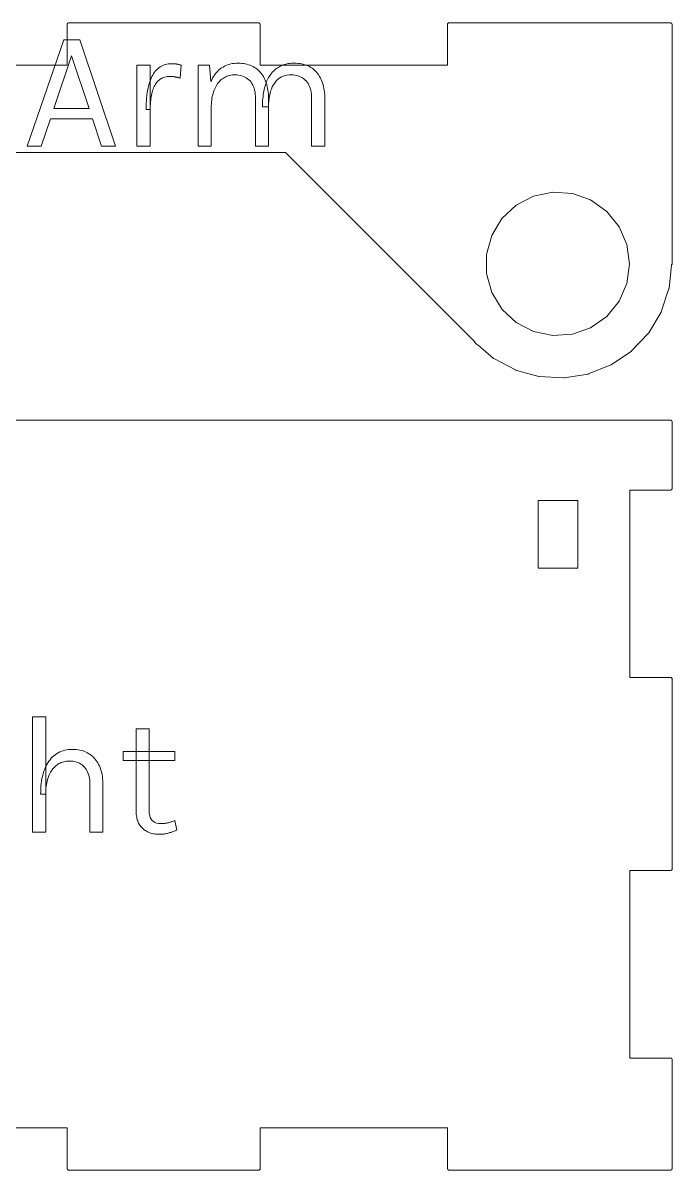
# Model space of a CAD drawing. Extents: x 3 to 302, y 3 to 302.
# Drawn here: x 158.3 to 204.4, y 207.4 to 288.8 of the extents above; entities that cross this region are included whole.
import ezdxf

# ---------------------------------------------------------------- set-up
doc = ezdxf.new("R2010")
doc.units = 0
doc.layers.get('0').update_dxf_attribs({"lineweight": 0})

msp = doc.modelspace()

# ---------------------------------------------------------------- linework, layer by layer
for p, q in [((161.46, 288.73), (161.45, 288.71)), ((161.45, 288.71), (161.45, 285.79)), ((161.47, 288.74), (161.46, 288.73)), ((161.48, 288.76), (161.47, 288.74)), ((161.49, 288.77), (161.48, 288.76)), ((161.53, 288.79), (161.49, 288.77)), ((175.07, 288.79), (161.53, 288.79)), ((175.09, 288.78), (175.07, 288.79)), ((175.1, 288.77), (175.09, 288.78)), ((175.12, 288.76), (175.1, 288.77)), ((175.13, 288.75), (175.12, 288.76)), ((175.15, 288.71), (175.13, 288.75)), ((175.15, 285.79), (175.15, 288.71)), ((188.46, 288.73), (188.45, 288.71)), ((188.45, 288.71), (188.45, 285.79)), ((188.47, 288.74), (188.46, 288.73)), ((188.48, 288.76), (188.47, 288.74)), ((188.49, 288.77), (188.48, 288.76)), ((188.53, 288.79), (188.49, 288.77)), ((204.32, 288.79), (188.53, 288.79)), ((204.34, 288.78), (204.32, 288.79)), ((204.35, 288.77), (204.34, 288.78)), ((204.37, 288.76), (204.35, 288.77)), ((204.38, 288.75), (204.37, 288.76)), ((204.4, 288.71), (204.38, 288.75)), ((204.4, 271.67), (204.4, 288.71)), ((158.61, 280.056), (161.202, 287.592)), ((161.202, 287.592), (162.342, 287.592)), ((162.342, 287.592), (164.874, 280.056)), ((161.45, 285.79), (148.15, 285.79)), ((161.754, 286.452), (160.494, 282.72)), ((163.014, 282.72), (161.754, 286.452)), ((161.754, 286.452), (161.754, 286.452)), ((166.404, 280.056), (166.404, 285.804)), ((166.404, 285.804), (167.34, 285.804)), ((167.34, 285.804), (167.34, 280.056)), ((168.046, 285.672), (168.136, 285.725)), ((168.136, 285.725), (168.229, 285.771)), ((168.229, 285.771), (168.326, 285.811)), ((168.326, 285.811), (168.427, 285.843)), ((168.427, 285.843), (168.531, 285.868)), ((168.531, 285.868), (168.638, 285.886)), ((168.638, 285.886), (168.749, 285.896)), ((168.749, 285.896), (168.864, 285.9)), ((168.864, 285.9), (168.864, 285.9)), ((168.864, 285.9), (168.902, 285.9)), ((168.902, 285.9), (168.939, 285.899)), ((168.939, 285.899), (168.976, 285.898)), ((168.976, 285.898), (169.012, 285.896)), ((169.012, 285.896), (169.048, 285.893)), ((169.048, 285.893), (169.083, 285.89)), ((169.083, 285.89), (169.117, 285.887)), ((169.117, 285.887), (169.15, 285.883)), ((169.15, 285.883), (169.183, 285.878)), ((169.183, 285.878), (169.215, 285.873)), ((169.215, 285.873), (169.247, 285.867)), ((169.247, 285.867), (169.279, 285.861)), ((169.279, 285.861), (169.311, 285.854)), ((169.311, 285.854), (169.343, 285.847)), ((169.343, 285.847), (169.375, 285.839)), ((169.375, 285.839), (169.407, 285.831)), ((169.407, 285.831), (169.439, 285.822)), ((169.439, 285.822), (169.471, 285.813)), ((169.471, 285.813), (169.504, 285.803)), ((169.536, 285.792), (169.476, 284.868)), ((169.504, 285.803), (169.536, 285.792)), ((169.536, 285.792), (169.536, 285.792)), ((170.742, 280.056), (170.742, 285.792)), ((170.742, 285.792), (171.546, 285.792)), ((171.546, 285.792), (171.654, 284.64)), ((172.513, 285.664), (172.616, 285.721)), ((172.616, 285.721), (172.724, 285.771)), ((172.724, 285.771), (172.835, 285.815)), ((172.835, 285.815), (172.951, 285.852)), ((172.951, 285.852), (173.07, 285.882)), ((173.07, 285.882), (173.193, 285.906)), ((173.193, 285.906), (173.32, 285.923)), ((173.32, 285.923), (173.451, 285.933)), ((173.451, 285.933), (173.586, 285.936)), ((173.586, 285.936), (173.586, 285.936)), ((173.586, 285.936), (173.72, 285.933)), ((173.72, 285.933), (173.849, 285.924)), ((173.849, 285.924), (173.975, 285.909)), ((173.975, 285.909), (174.097, 285.888)), ((174.097, 285.888), (174.215, 285.86)), ((174.215, 285.86), (174.329, 285.827)), ((174.329, 285.827), (174.44, 285.788)), ((174.44, 285.788), (174.546, 285.742)), ((174.546, 285.742), (174.648, 285.691)), ((174.648, 285.691), (174.747, 285.633)), ((188.45, 285.79), (175.15, 285.79)), ((176.465, 285.659), (176.545, 285.704)), ((176.545, 285.704), (176.628, 285.744)), ((176.628, 285.744), (176.713, 285.78)), ((176.713, 285.78), (176.801, 285.813)), ((176.801, 285.813), (176.89, 285.842)), ((176.89, 285.842), (176.982, 285.867)), ((176.982, 285.867), (177.077, 285.888)), ((177.077, 285.888), (177.173, 285.905)), ((177.173, 285.905), (177.272, 285.919)), ((177.272, 285.919), (177.373, 285.928)), ((177.373, 285.928), (177.476, 285.934)), ((177.476, 285.934), (177.582, 285.936)), ((177.582, 285.936), (177.582, 285.936)), ((177.582, 285.936), (177.716, 285.933)), ((177.716, 285.933), (177.845, 285.924)), ((177.845, 285.924), (177.971, 285.909)), ((177.971, 285.909), (178.093, 285.888)), ((178.093, 285.888), (178.211, 285.86)), ((178.211, 285.86), (178.325, 285.827)), ((178.325, 285.827), (178.436, 285.788)), ((178.436, 285.788), (178.542, 285.742)), ((178.542, 285.742), (178.644, 285.691)), ((178.644, 285.691), (178.743, 285.633)), ((167.406, 284.864), (167.461, 284.983)), ((167.461, 284.983), (167.521, 285.095)), ((167.521, 285.095), (167.584, 285.199)), ((167.584, 285.199), (167.652, 285.296)), ((167.652, 285.296), (167.723, 285.386)), ((167.723, 285.386), (167.798, 285.468)), ((167.798, 285.468), (167.877, 285.543)), ((167.877, 285.543), (167.96, 285.611)), ((167.96, 285.611), (168.046, 285.672)), ((168.215, 284.895), (168.139, 284.857)), ((168.296, 284.927), (168.215, 284.895)), ((168.38, 284.953), (168.296, 284.927)), ((168.468, 284.974), (168.38, 284.953)), ((168.56, 284.988), (168.468, 284.974)), ((168.656, 284.997), (168.56, 284.988)), ((168.756, 285), (168.656, 284.997)), ((168.788, 285), (168.756, 285)), ((168.756, 285), (168.756, 285)), ((168.82, 284.998), (168.788, 285)), ((168.853, 284.996), (168.82, 284.998)), ((168.888, 284.994), (168.853, 284.996)), ((168.923, 284.99), (168.888, 284.994)), ((168.958, 284.986), (168.923, 284.99)), ((168.995, 284.981), (168.958, 284.986)), ((169.032, 284.975), (168.995, 284.981)), ((169.071, 284.968), (169.032, 284.975)), ((169.11, 284.961), (169.071, 284.968)), ((169.149, 284.953), (169.11, 284.961)), ((169.188, 284.945), (169.149, 284.953)), ((169.226, 284.936), (169.188, 284.945)), ((169.264, 284.927), (169.226, 284.936)), ((169.3, 284.918), (169.264, 284.927)), ((169.337, 284.909), (169.3, 284.918)), ((169.373, 284.899), (169.337, 284.909)), ((169.408, 284.889), (169.373, 284.899)), ((169.442, 284.879), (169.408, 284.889)), ((169.476, 284.868), (169.442, 284.879)), ((171.71, 284.762), (171.771, 284.878)), ((171.771, 284.878), (171.836, 284.988)), ((171.836, 284.988), (171.905, 285.093)), ((171.905, 285.093), (171.979, 285.192)), ((171.979, 285.192), (172.057, 285.285)), ((172.057, 285.285), (172.139, 285.372)), ((172.139, 285.372), (172.226, 285.454)), ((172.226, 285.454), (172.317, 285.53)), ((172.317, 285.53), (172.413, 285.6)), ((172.413, 285.6), (172.513, 285.664)), ((172.541, 284.88), (172.464, 284.826)), ((172.621, 284.928), (172.541, 284.88)), ((172.703, 284.97), (172.621, 284.928)), ((172.788, 285.006), (172.703, 284.97)), ((172.877, 285.038), (172.788, 285.006)), ((172.967, 285.063), (172.877, 285.038)), ((173.061, 285.083), (172.967, 285.063)), ((173.157, 285.097), (173.061, 285.083)), ((173.256, 285.105), (173.157, 285.097)), ((173.358, 285.108), (173.256, 285.105)), ((173.491, 285.104), (173.358, 285.108)), ((173.358, 285.108), (173.358, 285.108)), ((173.618, 285.091), (173.491, 285.104)), ((173.739, 285.069), (173.618, 285.091)), ((173.855, 285.039), (173.739, 285.069)), ((173.965, 285.001), (173.855, 285.039)), ((174.069, 284.954), (173.965, 285.001)), ((174.168, 284.898), (174.069, 284.954)), ((174.26, 284.833), (174.168, 284.898)), ((174.747, 285.633), (174.841, 285.57)), ((174.841, 285.57), (174.931, 285.501)), ((174.931, 285.501), (175.017, 285.428)), ((175.017, 285.428), (175.097, 285.349)), ((175.097, 285.349), (175.174, 285.265)), ((175.174, 285.265), (175.246, 285.175)), ((175.246, 285.175), (175.313, 285.081)), ((175.313, 285.081), (175.376, 284.981)), ((175.376, 284.981), (175.434, 284.876)), ((175.434, 284.876), (175.488, 284.766)), ((175.701, 284.824), (175.75, 284.915)), ((175.75, 284.915), (175.802, 285.002)), ((175.802, 285.002), (175.857, 285.086)), ((175.857, 285.086), (175.914, 285.165)), ((175.914, 285.165), (175.974, 285.24)), ((175.974, 285.24), (176.037, 285.312)), ((176.037, 285.312), (176.102, 285.38)), ((176.102, 285.38), (176.169, 285.443)), ((176.169, 285.443), (176.24, 285.503)), ((176.24, 285.503), (176.312, 285.559)), ((176.312, 285.559), (176.387, 285.611)), ((176.387, 285.611), (176.465, 285.659)), ((176.55, 284.891), (176.441, 284.813)), ((176.666, 284.957), (176.55, 284.891)), ((176.789, 285.012), (176.666, 284.957)), ((176.919, 285.054), (176.789, 285.012)), ((177.057, 285.084), (176.919, 285.054)), ((177.202, 285.102), (177.057, 285.084)), ((177.354, 285.108), (177.202, 285.102)), ((177.484, 285.104), (177.354, 285.108)), ((177.354, 285.108), (177.354, 285.108)), ((177.609, 285.091), (177.484, 285.104)), ((177.729, 285.069), (177.609, 285.091)), ((177.843, 285.039), (177.729, 285.069)), ((177.952, 285.001), (177.843, 285.039)), ((178.055, 284.954), (177.952, 285.001)), ((178.153, 284.898), (178.055, 284.954)), ((178.245, 284.833), (178.153, 284.898)), ((178.743, 285.633), (178.837, 285.57)), ((178.837, 285.57), (178.927, 285.501)), ((178.927, 285.501), (179.013, 285.428)), ((179.013, 285.428), (179.093, 285.349)), ((179.093, 285.349), (179.17, 285.265)), ((179.17, 285.265), (179.242, 285.175)), ((179.242, 285.175), (179.309, 285.081)), ((179.309, 285.081), (179.372, 284.981)), ((179.372, 284.981), (179.43, 284.876)), ((179.43, 284.876), (179.484, 284.766)), ((167.155, 283.996), (167.186, 284.159)), ((167.186, 284.159), (167.222, 284.315)), ((167.222, 284.315), (167.262, 284.463)), ((167.262, 284.463), (167.306, 284.604)), ((167.306, 284.604), (167.354, 284.738)), ((167.354, 284.738), (167.406, 284.864)), ((167.544, 284.092), (167.511, 283.993)), ((167.581, 284.185), (167.544, 284.092)), ((167.621, 284.274), (167.581, 284.185)), ((167.665, 284.359), (167.621, 284.274)), ((167.712, 284.438), (167.665, 284.359)), ((167.762, 284.513), (167.712, 284.438)), ((167.816, 284.583), (167.762, 284.513)), ((167.873, 284.648), (167.816, 284.583)), ((167.934, 284.709), (167.873, 284.648)), ((167.998, 284.764), (167.934, 284.709)), ((168.067, 284.814), (167.998, 284.764)), ((168.139, 284.857), (168.067, 284.814)), ((171.654, 284.64), (171.71, 284.762)), ((171.925, 284.122), (171.882, 284.019)), ((171.971, 284.219), (171.925, 284.122)), ((172.02, 284.312), (171.971, 284.219)), ((172.073, 284.4), (172.02, 284.312)), ((172.13, 284.483), (172.073, 284.4)), ((172.189, 284.562), (172.13, 284.483)), ((172.253, 284.635), (172.189, 284.562)), ((172.32, 284.703), (172.253, 284.635)), ((172.39, 284.767), (172.32, 284.703)), ((172.464, 284.826), (172.39, 284.767)), ((174.348, 284.761), (174.26, 284.833)), ((174.429, 284.679), (174.348, 284.761)), ((174.504, 284.589), (174.429, 284.679)), ((174.57, 284.492), (174.504, 284.589)), ((174.629, 284.386), (174.57, 284.492)), ((174.681, 284.273), (174.629, 284.386)), ((174.724, 284.152), (174.681, 284.273)), ((174.759, 284.023), (174.724, 284.152)), ((175.412, 283.956), (175.438, 284.078)), ((175.438, 284.078), (175.467, 284.196)), ((175.467, 284.196), (175.499, 284.31)), ((175.488, 284.766), (175.537, 284.651)), ((175.499, 284.31), (175.534, 284.421)), ((175.534, 284.421), (175.571, 284.528)), ((175.537, 284.651), (175.581, 284.532)), ((175.571, 284.528), (175.612, 284.63)), ((175.581, 284.532), (175.62, 284.409)), ((175.612, 284.63), (175.655, 284.729)), ((175.62, 284.409), (175.653, 284.281)), ((175.653, 284.281), (175.681, 284.15)), ((175.655, 284.729), (175.701, 284.824)), ((175.681, 284.15), (175.705, 284.014)), ((175.949, 284.102), (175.895, 283.949)), ((176.011, 284.245), (175.949, 284.102)), ((176.081, 284.38), (176.011, 284.245)), ((176.16, 284.505), (176.081, 284.38)), ((176.246, 284.62), (176.16, 284.505)), ((176.34, 284.722), (176.246, 284.62)), ((176.441, 284.813), (176.34, 284.722)), ((178.332, 284.761), (178.245, 284.833)), ((178.413, 284.679), (178.332, 284.761)), ((178.488, 284.589), (178.413, 284.679)), ((178.554, 284.492), (178.488, 284.589)), ((178.613, 284.386), (178.554, 284.492)), ((178.665, 284.273), (178.613, 284.386)), ((178.708, 284.152), (178.665, 284.273)), ((178.743, 284.023), (178.708, 284.152)), ((179.484, 284.766), (179.533, 284.651)), ((179.533, 284.651), (179.577, 284.532)), ((179.577, 284.532), (179.616, 284.409)), ((179.616, 284.409), (179.649, 284.281)), ((179.649, 284.281), (179.678, 284.15)), ((179.678, 284.15), (179.701, 284.014)), ((167.06, 283.07), (167.071, 283.27)), ((167.071, 283.27), (167.086, 283.463)), ((167.086, 283.463), (167.105, 283.648)), ((167.105, 283.648), (167.128, 283.826)), ((167.128, 283.826), (167.155, 283.996)), ((167.375, 283.316), (167.363, 283.189)), ((167.391, 283.438), (167.375, 283.316)), ((167.409, 283.556), (167.391, 283.438)), ((167.43, 283.671), (167.409, 283.556)), ((167.454, 283.783), (167.43, 283.671)), ((167.481, 283.89), (167.454, 283.783)), ((167.511, 283.993), (167.481, 283.89)), ((171.711, 283.317), (171.696, 283.186)), ((171.729, 283.444), (171.711, 283.317)), ((171.751, 283.567), (171.729, 283.444)), ((171.778, 283.686), (171.751, 283.567)), ((171.809, 283.801), (171.778, 283.686)), ((171.843, 283.912), (171.809, 283.801)), ((171.882, 284.019), (171.843, 283.912)), ((174.787, 283.886), (174.759, 284.023)), ((174.806, 283.741), (174.787, 283.886)), ((174.818, 283.588), (174.806, 283.741)), ((174.822, 283.428), (174.818, 283.588)), ((174.822, 280.056), (174.822, 283.428)), ((175.32, 283.142), (175.328, 283.287)), ((175.328, 283.287), (175.338, 283.428)), ((175.338, 283.428), (175.352, 283.566)), ((175.352, 283.566), (175.369, 283.7)), ((175.369, 283.7), (175.389, 283.83)), ((175.389, 283.83), (175.412, 283.956)), ((175.705, 284.014), (175.723, 283.874)), ((175.723, 283.874), (175.736, 283.729)), ((175.736, 283.729), (175.743, 283.581)), ((175.743, 283.581), (175.746, 283.428)), ((175.746, 283.428), (175.746, 283.428)), ((175.746, 283.428), (175.746, 280.056)), ((175.763, 283.246), (175.75, 283.048)), ((175.783, 283.436), (175.763, 283.246)), ((175.812, 283.616), (175.783, 283.436)), ((175.85, 283.787), (175.812, 283.616)), ((175.895, 283.949), (175.85, 283.787)), ((178.771, 283.886), (178.743, 284.023)), ((178.79, 283.741), (178.771, 283.886)), ((178.802, 283.588), (178.79, 283.741)), ((178.806, 283.428), (178.802, 283.588)), ((178.806, 280.056), (178.806, 283.428)), ((179.701, 284.014), (179.719, 283.874)), ((179.719, 283.874), (179.732, 283.729)), ((179.732, 283.729), (179.739, 283.581)), ((179.739, 283.581), (179.742, 283.428)), ((179.742, 283.428), (179.742, 283.428)), ((179.742, 283.428), (179.742, 280.056)), ((160.494, 282.72), (163.014, 282.72)), ((167.052, 282.648), (167.054, 282.863)), ((167.34, 282.648), (167.052, 282.648)), ((167.054, 282.863), (167.06, 283.07)), ((167.341, 282.789), (167.34, 282.648)), ((167.34, 282.648), (167.34, 282.648)), ((167.34, 282.648), (167.34, 282.648)), ((167.346, 282.926), (167.341, 282.789)), ((167.353, 283.06), (167.346, 282.926)), ((167.363, 283.189), (167.353, 283.06)), ((171.68, 282.911), (171.678, 282.768)), ((171.678, 282.768), (171.678, 282.768)), ((171.678, 282.768), (171.678, 280.056)), ((171.686, 283.05), (171.68, 282.911)), ((171.696, 283.186), (171.686, 283.05)), ((175.314, 282.84), (175.316, 282.993)), ((175.746, 282.84), (175.314, 282.84)), ((175.316, 282.993), (175.32, 283.142)), ((175.75, 283.048), (175.746, 282.84)), ((175.746, 282.84), (175.746, 282.84)), ((160.254, 281.988), (159.594, 280.056)), ((163.254, 281.988), (160.254, 281.988)), ((163.89, 280.056), (163.254, 281.988)), ((159.594, 280.056), (158.61, 280.056)), ((159.594, 280.056), (159.594, 280.056)), ((164.874, 280.056), (163.89, 280.056)), ((167.34, 280.056), (166.404, 280.056)), ((167.34, 280.056), (167.34, 280.056)), ((171.678, 280.056), (170.742, 280.056)), ((171.678, 280.056), (171.678, 280.056)), ((175.746, 280.056), (174.822, 280.056)), ((179.742, 280.056), (178.806, 280.056)), ((179.742, 280.056), (179.742, 280.056)), ((105.28, 279.59), (176.95, 279.59)), ((176.95, 279.59), (190.34, 266.2)), ((195.93, 276.78), (194.57, 276.5)), ((197.32, 276.68), (195.93, 276.78)), ((194.57, 276.5), (193.33, 275.85)), ((198.61, 276.23), (197.32, 276.69)), ((197.32, 276.69), (197.32, 276.68)), ((199.77, 275.41), (198.61, 276.23)), ((193.33, 275.85), (192.32, 274.92)), ((200.64, 274.33), (199.77, 275.41)), ((192.32, 274.92), (191.6, 273.71)), ((201.18, 273.07), (200.64, 274.33)), ((191.6, 273.71), (191.22, 272.37)), ((201.38, 271.7), (201.18, 273.07)), ((191.22, 272.37), (191.22, 271.01)), ((201.18, 270.3), (201.38, 271.7)), ((204.19, 269.96), (204.37, 271.62)), ((204.37, 271.62), (204.38, 271.64)), ((204.38, 271.64), (204.39, 271.65)), ((204.39, 271.65), (204.4, 271.67)), ((191.22, 271.01), (191.6, 269.67)), ((200.64, 269.05), (201.18, 270.3)), ((191.6, 269.67), (192.33, 268.46)), ((203.63, 268.3), (204.18, 269.94)), ((204.18, 269.94), (204.19, 269.96)), ((199.77, 267.97), (200.64, 269.05)), ((192.33, 268.46), (193.33, 267.53)), ((198.61, 267.15), (199.77, 267.97)), ((202.74, 266.8), (203.63, 268.28)), ((203.63, 268.28), (203.63, 268.3)), ((193.33, 267.53), (194.57, 266.89)), ((197.32, 266.7), (198.61, 267.15)), ((190.34, 266.2), (190.39, 266.13)), ((194.57, 266.89), (195.93, 266.61)), ((195.93, 266.61), (197.32, 266.7)), ((201.53, 265.52), (202.72, 266.78)), ((202.72, 266.78), (202.73, 266.8)), ((202.73, 266.8), (202.74, 266.8)), ((190.39, 266.13), (190.4, 266.12)), ((190.4, 266.12), (190.52, 266.01)), ((190.52, 266.01), (190.58, 265.95)), ((190.58, 265.95), (190.62, 265.93)), ((190.62, 265.93), (191.73, 264.99)), ((200.08, 264.54), (201.52, 265.51)), ((201.52, 265.51), (201.53, 265.52)), ((191.73, 264.99), (191.74, 264.98)), ((191.74, 264.98), (193.27, 264.17)), ((198.46, 263.89), (200.06, 264.53)), ((200.06, 264.53), (200.07, 264.54)), ((200.07, 264.54), (200.08, 264.54)), ((193.27, 264.17), (193.29, 264.16)), ((193.29, 264.16), (194.95, 263.7)), ((196.73, 263.6), (198.44, 263.88)), ((198.44, 263.88), (198.46, 263.89)), ((194.95, 263.7), (194.97, 263.7)), ((194.97, 263.7), (196.7, 263.6)), ((196.7, 263.6), (196.73, 263.6)), ((204.32, 260.6), (105.28, 260.6)), ((204.34, 260.59), (204.32, 260.6)), ((204.35, 260.58), (204.34, 260.59)), ((204.37, 260.57), (204.35, 260.58)), ((204.38, 260.56), (204.37, 260.57)), ((204.4, 260.52), (204.38, 260.56)), ((204.4, 255.73), (204.4, 260.52)), ((201.4, 242.35), (201.4, 255.65)), ((201.4, 255.65), (204.32, 255.65)), ((204.32, 255.65), (204.36, 255.67)), ((204.36, 255.67), (204.37, 255.68)), ((204.37, 255.68), (204.38, 255.7)), ((204.38, 255.7), (204.39, 255.71)), ((204.39, 255.71), (204.4, 255.73)), ((197.7, 254.9), (194.9, 254.9)), ((194.9, 254.9), (194.9, 250.1)), ((197.7, 250.1), (197.7, 254.9)), ((194.9, 250.1), (197.7, 250.1)), ((204.32, 242.35), (201.4, 242.35)), ((204.34, 242.34), (204.32, 242.35)), ((204.35, 242.33), (204.34, 242.34)), ((204.37, 242.32), (204.35, 242.33)), ((204.38, 242.31), (204.37, 242.32)), ((204.4, 242.27), (204.38, 242.31)), ((204.4, 228.73), (204.4, 242.27)), ((158.985, 231.366), (158.985, 239.55)), ((158.985, 239.55), (159.921, 239.55)), ((159.921, 239.55), (159.921, 231.366)), ((166.347, 232.842), (166.347, 238.698)), ((166.347, 238.698), (167.271, 238.698)), ((167.271, 238.698), (167.271, 232.866)), ((160.497, 236.793), (160.596, 236.871)), ((160.596, 236.871), (160.7, 236.942)), ((160.7, 236.942), (160.808, 237.006)), ((160.808, 237.006), (160.92, 237.062)), ((160.92, 237.062), (161.037, 237.111)), ((161.037, 237.111), (161.158, 237.152)), ((161.158, 237.152), (161.283, 237.186)), ((161.283, 237.186), (161.413, 237.212)), ((161.413, 237.212), (161.547, 237.231)), ((161.547, 237.231), (161.686, 237.242)), ((161.686, 237.242), (161.829, 237.246)), ((161.829, 237.246), (161.829, 237.246)), ((161.829, 237.246), (161.963, 237.243)), ((161.963, 237.243), (162.092, 237.234)), ((162.092, 237.234), (162.218, 237.219)), ((162.218, 237.219), (162.34, 237.198)), ((162.34, 237.198), (162.458, 237.17)), ((162.458, 237.17), (162.572, 237.137)), ((162.572, 237.137), (162.683, 237.098)), ((162.683, 237.098), (162.789, 237.052)), ((162.789, 237.052), (162.891, 237.001)), ((162.891, 237.001), (162.99, 236.943)), ((162.99, 236.943), (163.084, 236.88)), ((163.084, 236.88), (163.174, 236.811)), ((165.423, 236.454), (165.423, 237.102)), ((165.423, 237.102), (169.083, 237.102)), ((169.083, 237.102), (169.083, 236.454)), ((159.88, 235.926), (159.94, 236.058)), ((159.94, 236.058), (160.005, 236.183)), ((160.005, 236.183), (160.075, 236.301)), ((160.075, 236.301), (160.15, 236.413)), ((160.15, 236.413), (160.229, 236.518)), ((160.229, 236.518), (160.314, 236.616)), ((160.314, 236.616), (160.403, 236.708)), ((160.403, 236.708), (160.497, 236.793)), ((160.633, 236.077), (160.563, 236.013)), ((160.707, 236.136), (160.633, 236.077)), ((160.784, 236.19), (160.707, 236.136)), ((160.864, 236.238), (160.784, 236.19)), ((160.946, 236.28), (160.864, 236.238)), ((161.031, 236.316), (160.946, 236.28)), ((161.12, 236.347), (161.031, 236.316)), ((161.21, 236.373), (161.12, 236.347)), ((161.304, 236.393), (161.21, 236.373)), ((161.4, 236.407), (161.304, 236.393)), ((161.499, 236.415), (161.4, 236.407)), ((161.601, 236.418), (161.499, 236.415)), ((161.734, 236.414), (161.601, 236.418)), ((161.601, 236.418), (161.601, 236.418)), ((161.861, 236.401), (161.734, 236.414)), ((161.982, 236.379), (161.861, 236.401)), ((162.098, 236.349), (161.982, 236.379)), ((162.208, 236.311), (162.098, 236.349)), ((162.312, 236.264), (162.208, 236.311)), ((162.411, 236.208), (162.312, 236.264)), ((162.503, 236.143), (162.411, 236.208)), ((162.591, 236.071), (162.503, 236.143)), ((162.672, 235.989), (162.591, 236.071)), ((163.174, 236.811), (163.26, 236.738)), ((163.26, 236.738), (163.34, 236.659)), ((163.34, 236.659), (163.417, 236.575)), ((163.417, 236.575), (163.489, 236.485)), ((163.489, 236.485), (163.556, 236.391)), ((163.556, 236.391), (163.619, 236.291)), ((163.619, 236.291), (163.677, 236.186)), ((163.677, 236.186), (163.731, 236.076)), ((163.731, 236.076), (163.78, 235.961)), ((169.083, 236.454), (165.423, 236.454)), ((169.083, 236.454), (169.083, 236.454)), ((159.656, 235.175), (159.69, 235.337)), ((159.69, 235.337), (159.73, 235.493)), ((159.73, 235.493), (159.775, 235.643)), ((159.775, 235.643), (159.825, 235.788)), ((159.825, 235.788), (159.88, 235.926)), ((160.086, 235.222), (160.052, 235.111)), ((160.125, 235.329), (160.086, 235.222)), ((160.168, 235.432), (160.125, 235.329)), ((160.214, 235.529), (160.168, 235.432)), ((160.263, 235.622), (160.214, 235.529)), ((160.316, 235.71), (160.263, 235.622)), ((160.373, 235.793), (160.316, 235.71)), ((160.432, 235.872), (160.373, 235.793)), ((160.496, 235.945), (160.432, 235.872)), ((160.563, 236.013), (160.496, 235.945)), ((162.747, 235.899), (162.672, 235.989)), ((162.813, 235.802), (162.747, 235.899)), ((162.872, 235.696), (162.813, 235.802)), ((162.924, 235.583), (162.872, 235.696)), ((162.967, 235.462), (162.924, 235.583)), ((163.002, 235.333), (162.967, 235.462)), ((163.03, 235.196), (163.002, 235.333)), ((163.78, 235.961), (163.824, 235.842)), ((163.824, 235.842), (163.863, 235.719)), ((163.863, 235.719), (163.896, 235.591)), ((163.896, 235.591), (163.925, 235.459)), ((163.925, 235.459), (163.948, 235.324)), ((163.948, 235.324), (163.966, 235.184)), ((159.564, 234.275), (159.572, 234.467)), ((159.572, 234.467), (159.585, 234.653)), ((159.585, 234.653), (159.603, 234.833)), ((159.603, 234.833), (159.627, 235.006)), ((159.627, 235.006), (159.656, 235.175)), ((159.939, 234.496), (159.929, 234.36)), ((159.954, 234.627), (159.939, 234.496)), ((159.972, 234.754), (159.954, 234.627)), ((159.994, 234.877), (159.972, 234.754)), ((160.021, 234.996), (159.994, 234.877)), ((160.052, 235.111), (160.021, 234.996)), ((163.049, 235.051), (163.03, 235.196)), ((163.061, 234.898), (163.049, 235.051)), ((163.065, 234.738), (163.061, 234.898)), ((163.065, 231.366), (163.065, 234.738)), ((163.966, 235.184), (163.979, 235.039)), ((163.979, 235.039), (163.986, 234.891)), ((163.986, 234.891), (163.989, 234.738)), ((163.989, 234.738), (163.989, 234.738)), ((163.989, 234.738), (163.989, 231.366)), ((159.561, 234.078), (159.564, 234.275)), ((159.921, 234.078), (159.561, 234.078)), ((159.923, 234.221), (159.921, 234.078)), ((159.921, 234.078), (159.921, 234.078)), ((159.929, 234.36), (159.923, 234.221)), ((166.349, 232.736), (166.347, 232.842)), ((166.347, 232.842), (166.347, 232.842)), ((167.271, 232.866), (167.279, 232.697)), ((166.356, 232.633), (166.349, 232.736)), ((166.366, 232.534), (166.356, 232.633)), ((166.382, 232.439), (166.366, 232.534)), ((166.401, 232.347), (166.382, 232.439)), ((166.425, 232.259), (166.401, 232.347)), ((166.453, 232.174), (166.425, 232.259)), ((166.485, 232.093), (166.453, 232.174)), ((166.522, 232.016), (166.485, 232.093)), ((166.563, 231.942), (166.522, 232.016)), ((167.279, 232.697), (167.304, 232.546)), ((167.304, 232.546), (167.346, 232.413)), ((167.346, 232.413), (167.403, 232.298)), ((167.403, 232.298), (167.478, 232.2)), ((167.478, 232.2), (167.569, 232.12)), ((167.569, 232.12), (167.677, 232.058)), ((167.677, 232.058), (167.801, 232.014)), ((167.801, 232.014), (167.942, 231.987)), ((167.942, 231.987), (168.099, 231.978)), ((168.099, 231.978), (168.148, 231.979)), ((168.099, 231.978), (168.099, 231.978)), ((168.148, 231.979), (168.197, 231.98)), ((168.197, 231.98), (168.245, 231.983)), ((168.245, 231.983), (168.293, 231.987)), ((168.293, 231.987), (168.341, 231.992)), ((168.341, 231.992), (168.389, 231.997)), ((168.389, 231.997), (168.436, 232.004)), ((168.436, 232.004), (168.483, 232.013)), ((168.483, 232.013), (168.53, 232.022)), ((168.53, 232.022), (168.576, 232.032)), ((168.576, 232.032), (168.623, 232.043)), ((168.623, 232.043), (168.671, 232.056)), ((168.671, 232.056), (168.72, 232.069)), ((168.72, 232.069), (168.77, 232.084)), ((168.77, 232.084), (168.821, 232.1)), ((168.821, 232.1), (168.874, 232.116)), ((168.874, 232.116), (168.927, 232.134)), ((168.927, 232.134), (168.982, 232.153)), ((168.982, 232.153), (169.038, 232.173)), ((169.038, 232.173), (169.095, 232.194)), ((169.095, 232.194), (169.095, 232.194)), ((169.095, 232.194), (169.227, 231.522)), ((159.921, 231.366), (158.985, 231.366)), ((159.921, 231.366), (159.921, 231.366)), ((163.989, 231.366), (163.065, 231.366)), ((163.989, 231.366), (163.989, 231.366)), ((166.608, 231.872), (166.563, 231.942)), ((166.656, 231.805), (166.608, 231.872)), ((166.707, 231.742), (166.656, 231.805)), ((166.761, 231.683), (166.707, 231.742)), ((166.818, 231.627), (166.761, 231.683)), ((166.878, 231.575), (166.818, 231.627)), ((166.942, 231.526), (166.878, 231.575)), ((167.008, 231.481), (166.942, 231.526)), ((167.078, 231.44), (167.008, 231.481)), ((167.151, 231.402), (167.078, 231.44)), ((167.226, 231.368), (167.151, 231.402)), ((167.304, 231.337), (167.226, 231.368)), ((167.383, 231.31), (167.304, 231.337)), ((167.464, 231.287), (167.383, 231.31)), ((167.547, 231.267), (167.464, 231.287)), ((167.632, 231.251), (167.547, 231.267)), ((167.719, 231.238), (167.632, 231.251)), ((167.808, 231.229), (167.719, 231.238)), ((167.898, 231.224), (167.808, 231.229)), ((167.991, 231.222), (167.898, 231.224)), ((168.056, 231.223), (167.991, 231.222)), ((167.991, 231.222), (167.991, 231.222)), ((167.991, 231.222), (167.991, 231.222)), ((168.12, 231.225), (168.056, 231.223)), ((168.184, 231.23), (168.12, 231.225)), ((168.247, 231.235), (168.184, 231.23)), ((168.31, 231.243), (168.247, 231.235)), ((168.372, 231.252), (168.31, 231.243)), ((168.434, 231.263), (168.372, 231.252)), ((168.496, 231.276), (168.434, 231.263)), ((168.557, 231.29), (168.496, 231.276)), ((168.618, 231.306), (168.557, 231.29)), ((168.679, 231.323), (168.618, 231.306)), ((168.739, 231.342), (168.679, 231.323)), ((168.8, 231.361), (168.739, 231.342)), ((168.861, 231.381), (168.8, 231.361)), ((168.922, 231.402), (168.861, 231.381)), ((168.983, 231.424), (168.922, 231.402)), ((169.044, 231.447), (168.983, 231.424)), ((169.105, 231.471), (169.044, 231.447)), ((169.166, 231.496), (169.105, 231.471)), ((169.227, 231.522), (169.166, 231.496)), ((204.38, 228.7), (204.39, 228.71)), ((204.39, 228.71), (204.4, 228.73)), ((201.4, 215.35), (201.4, 228.65)), ((201.4, 228.65), (204.32, 228.65)), ((204.32, 228.65), (204.36, 228.67)), ((204.36, 228.67), (204.37, 228.68)), ((204.37, 228.68), (204.38, 228.7)), ((204.32, 215.35), (201.4, 215.35)), ((204.34, 215.34), (204.32, 215.35)), ((204.35, 215.33), (204.34, 215.34)), ((204.37, 215.32), (204.35, 215.33)), ((204.38, 215.31), (204.37, 215.32)), ((204.4, 215.27), (204.38, 215.31)), ((204.4, 207.48), (204.4, 215.27)), ((148.15, 210.4), (161.45, 210.4)), ((161.45, 210.4), (161.45, 207.48)), ((175.15, 207.48), (175.15, 210.4)), ((175.15, 210.4), (188.45, 210.4)), ((188.45, 210.4), (188.45, 207.48)), ((161.45, 207.48), (161.47, 207.44)), ((161.47, 207.44), (161.48, 207.43)), ((161.48, 207.43), (161.5, 207.42)), ((161.5, 207.42), (161.51, 207.41)), ((161.51, 207.41), (161.53, 207.4)), ((161.53, 207.4), (175.07, 207.4)), ((175.07, 207.4), (175.11, 207.42)), ((175.11, 207.42), (175.12, 207.43)), ((175.12, 207.43), (175.13, 207.45)), ((175.13, 207.45), (175.14, 207.46)), ((175.14, 207.46), (175.15, 207.48)), ((188.45, 207.48), (188.47, 207.44)), ((188.47, 207.44), (188.48, 207.43)), ((188.48, 207.43), (188.5, 207.42)), ((188.5, 207.42), (188.51, 207.41)), ((188.51, 207.41), (188.53, 207.4)), ((188.53, 207.4), (204.32, 207.4)), ((204.32, 207.4), (204.36, 207.42)), ((204.36, 207.42), (204.37, 207.43)), ((204.37, 207.43), (204.38, 207.45)), ((204.38, 207.45), (204.39, 207.46)), ((204.39, 207.46), (204.4, 207.48))]:
    msp.add_line(p, q)

doc.saveas('drawing.dxf')
